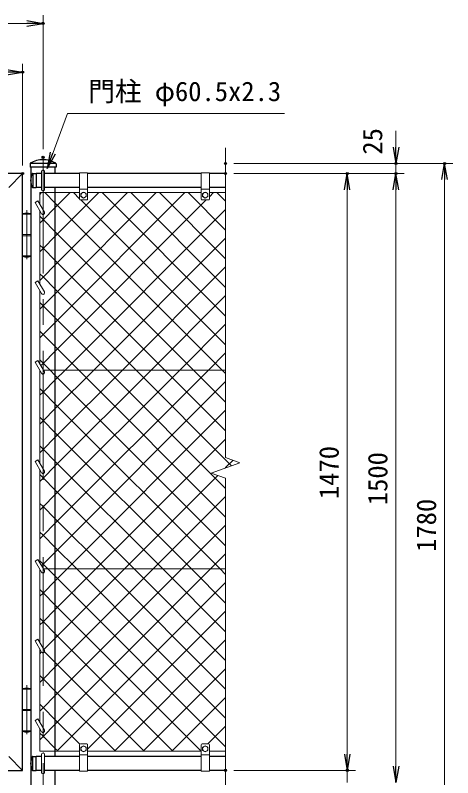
# Model space of a CAD drawing. Units: millimetres, scale not verified. Extents: x -4200 to 4200, y -2970 to 2970.
# Drawn here: x -1653 to -574, y -527 to 1351 of the extents above; entities that cross this region are included whole.
import ezdxf
from ezdxf.enums import TextEntityAlignment as Align

# ---------------------------------------------------------------- set-up
doc = ezdxf.new("R2010")
doc.units = ezdxf.units.MM
doc.header["$LTSCALE"] = 10
doc.header["$PDMODE"] = 32
doc.header["$PDSIZE"] = 5
doc.linetypes.add('USER1', pattern=[50.8, 31.75, -6.35, 6.35, -6.35])
for name, color, linetype, lineweight in [('0-0_D-STR1', 1, 'Continuous', 25), ('0-2_D-STR3', 3, 'Continuous', 13), ('0-3_D-BMK', 2, 'USER1', 13), ('0-6_D-STR-TXT', 7, 'Continuous', 13), ('0-7_D-STR-DIM', 7, 'Continuous', 13), ('0-B_D-STR2', 7, 'Continuous', 13)]:
    doc.layers.add(name, color=color, linetype=linetype, lineweight=lineweight)
doc.layers.add('0-8_0', color=7, linetype='Continuous')
doc.layers.add('0-9_Defpoints', color=8, linetype='Continuous')
doc.styles.add('ＭＳ ゴシック', font='')
doc.styles.get('ＭＳ ゴシック').set_extended_font_data('MS Gothic')

# ---------------------------------------------------------------- blocks, each defined once
blk = doc.blocks.new('_Open')
at = {"layer": '0-8_0'}
blk.add_line((-10, 1.667), (0, 0), dxfattribs=at)
blk.add_lwpolyline([(-10, -1.667), (0, 0), (-10, 0)], dxfattribs=at)

msp = doc.modelspace()

# ---------------------------------------------------------------- linework, layer by layer
at = {"layer": '0-0_D-STR1'}
for p, q in [((-1616.15, 985.42), (-1616.15, 977.37)), ((-1551.95, 977.37), (-1616.15, 977.37)), ((-1552.28, 986.37), (-1615.81, 986.37)), ((-1553.8, 961.37), (-1553.8, 977.37)), ((-1551.95, 985.42), (-1551.95, 977.37)), ((-1634.3, 961.37), (-2579.3, 961.37)), ((-1634.3, 961.37), (-1668.3, 927.37)), ((-1634.3, -508.63), (-1634.3, 961.37)), ((-1609.38, 961.87), (-1601.05, 961.87)), ((-1609.05, 961.87), (-1609.05, 926.87)), ((-1601.05, 961.87), (-1601.05, 926.87)), ((-1588.05, 961.37), (-1601.05, 961.37)), ((-1494.05, 961.37), (-1580.05, 961.37)), ((-1194.05, 961.37), (-1474.05, 961.37)), ((-1134.05, 961.37), (-1174.05, 961.37)), ((-1609.38, 926.87), (-1601.05, 926.87)), ((-1588.05, 927.37), (-1601.05, 927.37)), ((-1494.05, 927.37), (-1580.05, 927.37)), ((-1553.8, -474.63), (-1553.8, 927.37)), ((-1194.05, 927.37), (-1474.05, 927.37)), ((-1134.05, 927.37), (-1174.05, 927.37)), ((-1668.3, -474.63), (-1634.3, -508.63)), ((-1609.38, -474.13), (-1601.05, -474.13)), ((-1609.05, -509.13), (-1609.05, -474.13)), ((-1601.05, -509.13), (-1601.05, -474.13)), ((-1588.05, -474.63), (-1601.05, -474.63)), ((-1494.05, -474.63), (-1580.05, -474.63)), ((-1194.05, -474.63), (-1474.05, -474.63)), ((-1134.05, -474.63), (-1174.05, -474.63)), ((-2579.3, -508.63), (-1634.3, -508.63)), ((-1609.38, -509.13), (-1601.05, -509.13)), ((-1588.05, -508.63), (-1601.05, -508.63)), ((-1494.05, -508.63), (-1580.05, -508.63)), ((-1194.05, -508.63), (-1474.05, -508.63)), ((-1134.05, -508.63), (-1174.05, -508.63))]:
    msp.add_line(p, q, dxfattribs=at)
msp.add_lwpolyline([(-1614.3, 977.37), (-1614.3, -793.63), (-1553.8, -793.63), (-1553.8, -508.63)], dxfattribs=at)
for centre, radius, start, end in [((-1614.65, 985.42), 1.5, 120.85073, 180), ((-1584.05, 934.2), 61.17, 59.14927, 120.85073), ((-1553.45, 985.42), 1.5, 0, 59.14927), ((-1578.82, 944.37), 35.72, 151.52136, 208.47864), ((-1609.38, 960.87), 1, 90, 147.70173), ((-1609.38, 927.87), 1, 212.29827, 270), ((-1578.82, -491.63), 35.72, 151.52136, 208.47864), ((-1609.38, -475.13), 1, 90, 147.70173), ((-1609.38, -508.13), 1, 212.29827, 270)]:
    msp.add_arc(centre, radius, start, end, dxfattribs=at)
at = {"layer": '0-2_D-STR3'}
for p, q in [((-1588.05, 922.37), (-1588.05, 966.37)), ((-1580.05, 922.37), (-1580.05, 966.37)), ((-1494.05, 963.37), (-1494.05, 898.37)), ((-1474.05, 963.37), (-1494.05, 963.37)), ((-1474.05, 963.37), (-1474.05, 898.37)), ((-1194.05, 963.37), (-1194.05, 898.37)), ((-1174.05, 963.37), (-1194.05, 963.37)), ((-1174.05, 963.37), (-1174.05, 898.37)), ((-1474.05, 923.37), (-1494.05, 923.37)), ((-1174.05, 923.37), (-1194.05, 923.37)), ((-1592.05, 914.37), (-1494.05, 914.37)), ((-1592.05, 886.22), (-1592.05, 914.37)), ((-1490.55, 912.11), (-1484.05, 915.87)), ((-1490.55, 912.11), (-1490.55, 904.63)), ((-1484.05, 915.87), (-1477.55, 912.11)), ((-1477.55, 912.11), (-1477.55, 904.63)), ((-1474.05, 914.37), (-1194.05, 914.37)), ((-1190.55, 912.11), (-1184.05, 915.87)), ((-1190.55, 912.11), (-1190.55, 904.63)), ((-1184.05, 915.87), (-1177.55, 912.11)), ((-1177.55, 912.11), (-1177.55, 904.63)), ((-1174.05, 914.37), (-1134.05, 914.37)), ((-1603.44, 889.96), (-1596.51, 893.96)), ((-1603.44, 889.96), (-1587.51, 862.37)), ((-1596.51, 893.96), (-1580.58, 866.37)), ((-1476.05, 896.37), (-1492.05, 896.37)), ((-1176.05, 896.37), (-1192.05, 896.37)), ((-1592.05, 689.72), (-1592.05, 870.22)), ((-1614.3, 861.37), (-1634.3, 861.37)), ((-1634.3, 861.37), (-1634.3, 758.37)), ((-1633.8, 862.87), (-1633.8, 861.37)), ((-1633.8, 862.87), (-1614.8, 862.87)), ((-1614.8, 862.87), (-1614.8, 861.37)), ((-1614.3, 861.37), (-1614.3, 758.37)), ((-1614.3, 811.37), (-1634.3, 811.37)), ((-1614.3, 808.37), (-1634.3, 808.37)), ((-1614.3, 758.37), (-1634.3, 758.37)), ((-1633.8, 758.37), (-1633.8, 756.87)), ((-1614.8, 756.87), (-1633.8, 756.87)), ((-1614.8, 758.37), (-1614.8, 756.87)), ((-1603.44, 693.46), (-1596.51, 697.46)), ((-1596.51, 697.46), (-1580.58, 669.87)), ((-1603.44, 693.46), (-1587.51, 665.87)), ((-1592.05, 493.22), (-1592.05, 673.72)), ((-1603.44, 496.96), (-1596.51, 500.96)), ((-1603.44, 496.96), (-1587.51, 469.37)), ((-1596.51, 500.96), (-1580.58, 473.37)), ((-1592.05, 248.22), (-1592.05, 477.22)), ((-1134.05, 477.37), (-1582.89, 477.37)), ((-1603.44, 251.96), (-1596.51, 255.96)), ((-1603.44, 251.96), (-1587.51, 224.37)), ((-1596.51, 255.96), (-1580.58, 228.37)), ((-1592.05, 3.22), (-1592.05, 232.22)), ((-1603.44, 6.96), (-1596.51, 10.96)), ((-1603.44, 6.96), (-1587.51, -20.63)), ((-1596.51, 10.96), (-1580.58, -16.63)), ((-1592.05, -193.28), (-1592.05, -12.78)), ((-1134.05, -12.63), (-1582.89, -12.63)), ((-1603.44, -189.54), (-1596.51, -185.54)), ((-1596.51, -185.54), (-1580.58, -213.13)), ((-1603.44, -189.54), (-1587.51, -217.13)), ((-1592.05, -389.78), (-1592.05, -209.28)), ((-1614.3, -308.63), (-1634.3, -308.63)), ((-1634.3, -308.63), (-1634.3, -411.63)), ((-1633.8, -307.13), (-1633.8, -308.63)), ((-1633.8, -307.13), (-1614.8, -307.13)), ((-1614.8, -307.13), (-1614.8, -308.63)), ((-1614.3, -308.63), (-1614.3, -411.63)), ((-1614.3, -358.63), (-1634.3, -358.63)), ((-1614.3, -361.63), (-1634.3, -361.63)), ((-1603.44, -386.04), (-1596.51, -382.04)), ((-1603.44, -386.04), (-1587.51, -413.63)), ((-1596.51, -382.04), (-1580.58, -409.63)), ((-1614.3, -411.63), (-1634.3, -411.63)), ((-1633.8, -411.63), (-1633.8, -413.13)), ((-1614.8, -413.13), (-1633.8, -413.13)), ((-1614.8, -411.63), (-1614.8, -413.13)), ((-1592.05, -461.63), (-1592.05, -405.78)), ((-1494.05, -510.63), (-1494.05, -445.63)), ((-1476.05, -443.63), (-1492.05, -443.63)), ((-1474.05, -510.63), (-1474.05, -445.63)), ((-1194.05, -510.63), (-1194.05, -445.63)), ((-1176.05, -443.63), (-1192.05, -443.63)), ((-1174.05, -510.63), (-1174.05, -445.63)), ((-1592.05, -461.63), (-1494.05, -461.63)), ((-1490.55, -459.37), (-1490.55, -451.89)), ((-1490.55, -459.37), (-1484.05, -463.13)), ((-1484.05, -463.13), (-1477.55, -459.37)), ((-1477.55, -459.37), (-1477.55, -451.89)), ((-1474.05, -461.63), (-1194.05, -461.63)), ((-1190.55, -459.37), (-1190.55, -451.89)), ((-1190.55, -459.37), (-1184.05, -463.13)), ((-1184.05, -463.13), (-1177.55, -459.37)), ((-1177.55, -459.37), (-1177.55, -451.89)), ((-1174.05, -461.63), (-1134.05, -461.63)), ((-1588.05, -513.63), (-1588.05, -469.63)), ((-1580.05, -513.63), (-1580.05, -469.63)), ((-1474.05, -470.63), (-1494.05, -470.63)), ((-1174.05, -470.63), (-1194.05, -470.63)), ((-1474.05, -510.63), (-1494.05, -510.63)), ((-1174.05, -510.63), (-1194.05, -510.63))]:
    msp.add_line(p, q, dxfattribs=at)
for points in [[(-1490.55, 904.63), (-1484.05, 900.87), (-1477.55, 904.63)], [(-1190.55, 904.63), (-1184.05, 900.87), (-1177.55, 904.63)], [(-1490.55, -451.89), (-1484.05, -448.13), (-1477.55, -451.89)], [(-1190.55, -451.89), (-1184.05, -448.13), (-1177.55, -451.89)]]:
    msp.add_lwpolyline(points, dxfattribs=at)
for centre in [(-1484.05, 908.37), (-1184.05, 908.37), (-1484.05, -455.63), (-1184.05, -455.63)]:
    msp.add_circle(centre, 6.49, dxfattribs=at)
for centre, radius, start, end in [((-1584.05, 966.37), 4, 0, 180), ((-1584.05, 922.37), 4, 180, 0), ((-1492.05, 898.37), 2, 180, 270), ((-1476.05, 898.37), 2, 270, 0), ((-1192.05, 898.37), 2, 180, 270), ((-1176.05, 898.37), 2, 270, 0), ((-1624.3, 833.53), 30.83, 72.05475, 107.94525), ((-1584.05, 864.37), 4, 210, 30), ((-1624.3, 786.2), 30.83, 252.05475, 287.94525), ((-1584.05, 667.87), 4, 210, 30), ((-1584.05, 471.37), 4, 210, 30), ((-1584.05, 226.37), 4, 210, 30), ((-1584.05, -18.63), 4, 210, 30), ((-1584.05, -215.13), 4, 210, 30), ((-1624.3, -336.47), 30.83, 72.05475, 107.94525), ((-1624.3, -383.8), 30.83, 252.05475, 287.94525), ((-1584.05, -411.63), 4, 210, 30), ((-1492.05, -445.63), 2, 90, 180), ((-1476.05, -445.63), 2, 0, 90), ((-1192.05, -445.63), 2, 90, 180), ((-1176.05, -445.63), 2, 0, 90), ((-1584.05, -469.63), 4, 0, 180), ((-1584.05, -513.63), 4, 180, 0)]:
    msp.add_arc(centre, radius, start, end, dxfattribs=at)
at = {"layer": '0-3_D-BMK'}
for p, q in [((-1584.05, -808.63), (-1584.05, 1001.37)), ((-1624.3, 871.07), (-1624.3, 750.64)), ((-1624.3, -298.93), (-1624.3, -419.36))]:
    msp.add_line(p, q, dxfattribs=at)
at = {"layer": '0-6_D-STR-TXT'}
msp.add_lwpolyline([(-988.65, 1109.37), (-1523.33, 1109.37), (-1573.36, 975.81)], dxfattribs=at)
at = {"layer": '0-7_D-STR-DIM'}
for p, q in [((-1584.05, 1021.37), (-1584.05, 1351.37)), ((-2579.05, 1331.37), (-1624.05, 1331.37)), ((-1634.3, 981.37), (-1634.3, 1231.37)), ((-714.05, 1026.37), (-714.05, 1066.37)), ((-1134.05, 262.02), (-1134.05, 1024.37)), ((-1114.05, 986.37), (-574.05, 986.37)), ((-1114.05, 986.37), (-694.05, 986.37)), ((-714.05, 961.37), (-714.05, 986.37)), ((-1114.05, 961.37), (-814.05, 961.37)), ((-1114.05, 961.37), (-694.05, 961.37)), ((-1114.05, 961.37), (-694.05, 961.37)), ((-594.05, -753.63), (-594.05, 946.37)), ((-834.05, -468.63), (-834.05, 921.37)), ((-714.05, -498.63), (-714.05, 921.37)), ((-714.05, 921.37), (-714.05, 881.37)), ((-1169.28, 223.54), (-1098.81, 249.19)), ((-1098.81, 249.19), (-1134.05, 262.02)), ((-1134.05, 210.72), (-1169.28, 223.54)), ((-1134.05, -631.63), (-1134.05, 210.72)), ((-834.05, -468.63), (-834.05, -428.63)), ((-1114.05, -508.63), (-814.05, -508.63)), ((-1114.05, -508.63), (-814.05, -508.63)), ((-834.05, -538.63), (-834.05, -508.63))]:
    msp.add_line(p, q, dxfattribs=at)
at = {"layer": '0-9_Defpoints'}
for p in [(-1584.05, 1331.37), (-1634.3, 1211.37), (-1584.05, 1001.37), (-1134.05, 986.37), (-714.05, 986.37), (-594.05, 986.37), (-1634.3, 961.37), (-1134.05, 961.37), (-834.05, 961.37), (-714.05, 961.37), (-1134.05, -508.63), (-834.05, -508.63)]:
    msp.add_point(p, dxfattribs=at)
at = {"layer": '0-B_D-STR2'}
for p, q in [((-1592.05, 910.14), (-1587.82, 914.37)), ((-1553.8, 806.97), (-1446.4, 914.37)), ((-1553.8, 736.26), (-1375.69, 914.37)), ((-1553.8, 665.55), (-1304.98, 914.37)), ((-1553.8, 594.84), (-1234.27, 914.37)), ((-1494.05, 899.53), (-1508.88, 914.37)), ((-1134.05, 610.24), (-1438.17, 914.37)), ((-1134.05, 680.95), (-1367.46, 914.37)), ((-1134.05, 751.66), (-1296.75, 914.37)), ((-1134.05, 822.38), (-1226.04, 914.37)), ((-1174.05, 903.88), (-1163.55, 914.37)), ((-1134.05, 893.09), (-1155.33, 914.37)), ((-1134.05, 539.53), (-1490.88, 896.37)), ((-1529.84, 477.37), (-1134.05, 873.17)), ((-1584.05, 848.11), (-1592.05, 856.11)), ((-1553.8, 817.86), (-1584.05, 848.11)), ((-1213.3, 477.37), (-1553.8, 817.86)), ((-1584.05, 776.72), (-1553.8, 806.97)), ((-1459.13, 477.37), (-1134.05, 802.45)), ((-1584.05, 777.4), (-1592.05, 785.4)), ((-1592.05, 768.72), (-1584.05, 776.72)), ((-1553.8, 747.15), (-1584.05, 777.4)), ((-1584.05, 706.01), (-1553.8, 736.26)), ((-1284.01, 477.37), (-1553.8, 747.15)), ((-1388.42, 477.37), (-1134.05, 731.74)), ((-1592.05, 698.01), (-1584.05, 706.01)), ((-1584.05, 635.3), (-1553.8, 665.55)), ((-1317.71, 477.37), (-1134.05, 661.03)), ((-1584.05, 635.98), (-1592.05, 643.98)), ((-1592.05, 627.3), (-1584.05, 635.3)), ((-1553.8, 605.73), (-1584.05, 635.98)), ((-1425.43, 477.37), (-1553.8, 605.73)), ((-1584.05, 564.59), (-1553.8, 594.84)), ((-1247, 477.37), (-1134.05, 590.32)), ((-1584.05, 565.27), (-1592.05, 573.27)), ((-1592.05, 556.59), (-1584.05, 564.59)), ((-1553.8, 535.02), (-1584.05, 565.27)), ((-1496.14, 477.37), (-1553.8, 535.02)), ((-1176.29, 477.37), (-1134.05, 519.61)), ((-1553.8, 453.42), (-1529.84, 477.37)), ((-1553.8, 382.7), (-1459.13, 477.37)), ((-1553.8, 311.99), (-1388.42, 477.37)), ((-1553.8, 241.28), (-1317.71, 477.37)), ((-1553.8, 170.57), (-1247, 477.37)), ((-1553.8, 99.86), (-1176.29, 477.37)), ((-1134.05, 115.27), (-1496.14, 477.37)), ((-1134.05, 185.98), (-1425.43, 477.37)), ((-1134.05, 327.4), (-1284.01, 477.37)), ((-1134.05, 398.11), (-1213.3, 477.37)), ((-1584.05, 423.17), (-1553.8, 453.42)), ((-1584.05, 423.85), (-1592.05, 431.85)), ((-1592.05, 415.17), (-1584.05, 423.17)), ((-1553.8, 393.6), (-1584.05, 423.85)), ((-1584.05, 352.45), (-1553.8, 382.7)), ((-1147.57, -12.63), (-1553.8, 393.6)), ((-1524.87, -12.63), (-1134.05, 378.19)), ((-1584.05, 353.14), (-1592.05, 361.14)), ((-1592.05, 344.45), (-1584.05, 352.45)), ((-1553.8, 322.89), (-1584.05, 353.14)), ((-1218.28, -12.63), (-1553.8, 322.89)), ((-1584.05, 281.74), (-1553.8, 311.99)), ((-1454.16, -12.63), (-1134.05, 307.48)), ((-1584.05, 282.43), (-1592.05, 290.43)), ((-1592.05, 273.74), (-1584.05, 281.74)), ((-1553.8, 252.18), (-1584.05, 282.43)), ((-1288.99, -12.63), (-1553.8, 252.18)), ((-1134.68, 236.14), (-1115.53, 255.28)), ((-1584.05, 211.03), (-1553.8, 241.28)), ((-1584.05, 211.72), (-1592.05, 219.72)), ((-1592.05, 203.03), (-1584.05, 211.03)), ((-1553.8, 181.47), (-1584.05, 211.72)), ((-1584.05, 140.32), (-1553.8, 170.57)), ((-1359.7, -12.63), (-1553.8, 181.47)), ((-1312.74, -12.63), (-1134.05, 166.06)), ((-1584.05, 141), (-1592.05, 149)), ((-1592.05, 132.32), (-1584.05, 140.32)), ((-1553.8, 110.75), (-1584.05, 141)), ((-1584.05, 69.61), (-1553.8, 99.86)), ((-1430.41, -12.63), (-1553.8, 110.75)), ((-1242.03, -12.63), (-1134.05, 95.35)), ((-1584.05, 70.29), (-1592.05, 78.29)), ((-1592.05, 61.61), (-1584.05, 69.61)), ((-1553.8, 40.04), (-1584.05, 70.29)), ((-1501.12, -12.63), (-1553.8, 40.04)), ((-1553.8, -41.56), (-1524.87, -12.63)), ((-1553.8, -112.27), (-1454.16, -12.63)), ((-1553.8, -253.69), (-1312.74, -12.63)), ((-1553.8, -324.4), (-1242.03, -12.63)), ((-1134.05, -379.71), (-1501.12, -12.63)), ((-1134.05, -309), (-1430.41, -12.63)), ((-1134.05, -238.28), (-1359.7, -12.63)), ((-1134.05, -167.57), (-1288.99, -12.63)), ((-1134.05, -96.86), (-1218.28, -12.63)), ((-1134.05, -26.15), (-1147.57, -12.63)), ((-1584.05, -71.81), (-1553.8, -41.56)), ((-1549.61, -461.63), (-1134.05, -46.07)), ((-1592.05, -79.81), (-1584.05, -71.81)), ((-1584.05, -142.52), (-1553.8, -112.27)), ((-1474.05, -456.78), (-1134.05, -116.78)), ((-1592.05, -150.52), (-1584.05, -142.52)), ((-1408.18, -461.63), (-1134.05, -187.49)), ((-1592.05, -221.23), (-1587.67, -216.86)), ((-1584.05, -283.94), (-1553.8, -253.69)), ((-1337.47, -461.63), (-1134.05, -258.21)), ((-1592.05, -291.94), (-1584.05, -283.94)), ((-1584.05, -354.65), (-1553.8, -324.4)), ((-1266.76, -461.63), (-1134.05, -328.92)), ((-1592.05, -362.65), (-1584.05, -354.65)), ((-1178.05, -443.63), (-1134.05, -399.63)), ((-1196.05, -461.63), (-1194.05, -459.63))]:
    msp.add_line(p, q, dxfattribs=at)
for points in [[(-1592.05, 839.43), (-1584.05, 847.43), (-1553.8, 877.68), (-1517.11, 914.37)], [(-1134.05, 468.82), (-1142.59, 477.37), (-1553.8, 888.57), (-1579.59, 914.37)], [(-1589.36, 488.57), (-1584.05, 493.88), (-1553.8, 524.13), (-1181.55, 896.37)], [(-1119.15, 241.79), (-1354.72, 477.37), (-1553.8, 676.44), (-1584.05, 706.69), (-1592.05, 714.69)], [(-1134.05, 44.56), (-1553.8, 464.31), (-1566.86, 477.37), (-1584.05, 494.56), (-1592.05, 502.56)], [(-1587.54, -4.59), (-1584.05, -1.1), (-1553.8, 29.15), (-1134.05, 448.9)], [(-1581.81, -211), (-1553.8, -182.98), (-1383.45, -12.63), (-1153.15, 217.67)], [(-1592.05, -433.36), (-1584.05, -425.36), (-1553.8, -395.11), (-1171.32, -12.63), (-1134.05, 24.64)], [(-1134.05, -450.42), (-1553.8, -30.67), (-1571.83, -12.63), (-1584.05, -0.42), (-1592.05, 7.58)], [(-1194.05, -461.13), (-1553.8, -101.38), (-1584.05, -71.13), (-1592.05, -63.13)], [(-1264.25, -461.63), (-1553.8, -172.09), (-1584.05, -141.84), (-1592.05, -133.84)], [(-1334.96, -461.63), (-1553.8, -242.8), (-1580.25, -216.34)], [(-1405.67, -461.63), (-1553.8, -313.51), (-1584.05, -283.26), (-1592.05, -275.26)], [(-1493.62, -444.4), (-1553.8, -384.22), (-1584.05, -353.97), (-1592.05, -345.97)], [(-1547.09, -461.63), (-1553.8, -454.93), (-1584.05, -424.68), (-1592.05, -416.68)]]:
    msp.add_lwpolyline(points, dxfattribs=at)

# ---------------------------------------------------------------- block references
at = {"layer": '0-6_D-STR-TXT', "xscale": 4, "yscale": 4, "rotation": 249.46512}
msp.add_blockref('_Open', (-1574.06, 973.94), dxfattribs=at)
at = {"layer": '0-7_D-STR-DIM', "xscale": 4, "yscale": 4}
for p in [(-1584.05, 1331.37), (-1634.3, 1211.37)]:
    msp.add_blockref('_Open', p, dxfattribs=at)
for p, rotation in [((-714.05, 986.37), 270), ((-594.05, 986.37), 90), ((-834.05, 961.37), 90), ((-714.05, 961.37), 90), ((-714.05, 961.37), 90), ((-834.05, -508.63), 270), ((-834.05, -508.63), 270), ((-714.05, -538.63), 270)]:
    msp.add_blockref('_Open', p, dxfattribs=dict(at, rotation=rotation))

# ---------------------------------------------------------------- texts
at = {"layer": '0-6_D-STR-TXT', "style": 'ＭＳ ゴシック'}
msp.add_text('門柱 φ60.5x2.3', height=48.09, dxfattribs=at).set_placement((-1472.41, 1125.38), align=Align.BOTTOM_LEFT)
at = {"layer": '0-7_D-STR-DIM', "style": 'ＭＳ ゴシック'}
for s, p in [('25', (-733.43, 1008.01)), ('1470', (-840.79, 159.47)), ('1500', (-720.79, 144.47)), ('1780', (-600.79, 29.47))]:
    msp.add_text(s, height=48.09, rotation=90, dxfattribs=at).set_placement(p, align=Align.BOTTOM_LEFT)

doc.saveas('drawing.dxf')
